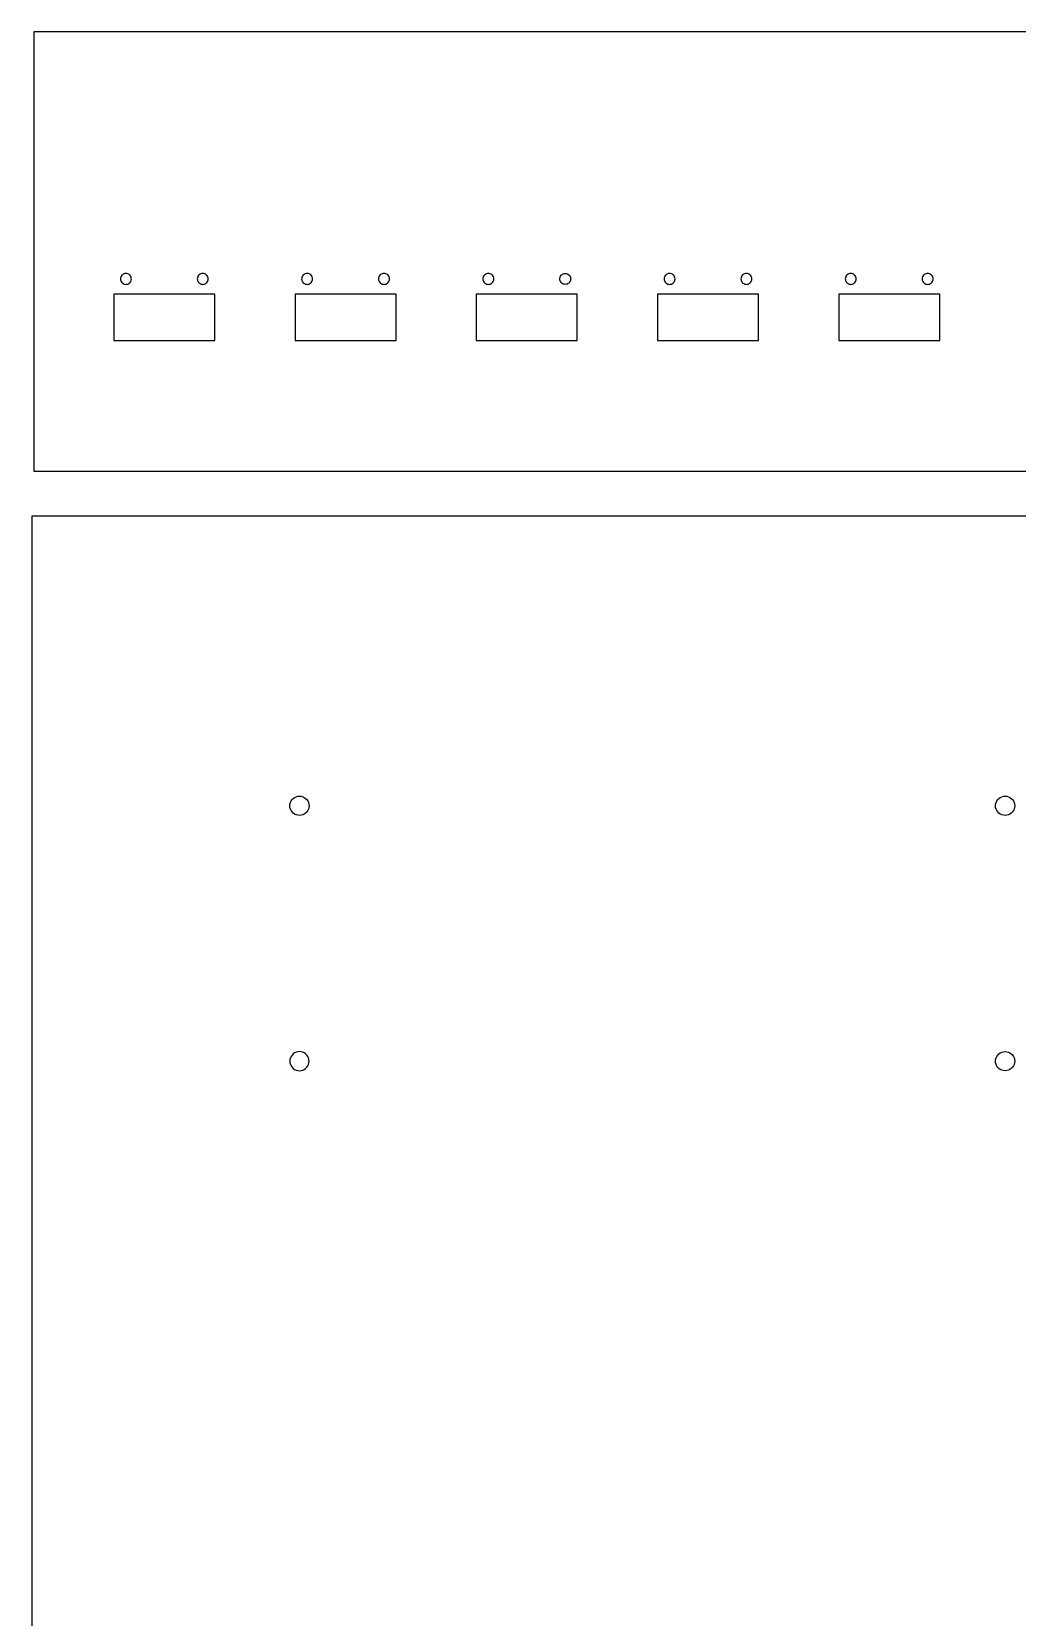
# Model space of a CAD drawing. Extents: x -706 to 40, y -76 to 424.
# Drawn here: x -323.6 to -144.1, y 135 to 423.7 of the extents above; entities that cross this region are included whole.
import ezdxf

# ---------------------------------------------------------------- set-up
doc = ezdxf.new("R2010")
doc.units = 0
doc.header["$MEASUREMENT"] = 0
doc.layers.add('Sketch4', color=7, linetype='Continuous')

msp = doc.modelspace()

# ---------------------------------------------------------------- linework, layer by layer
at = {"layer": 'Sketch4'}
for p, q in [((-45.57, 423.67, 2.99), (-323.24, 423.67, 2.99)), ((-323.24, 423.67, 2.99), (-323.24, 423.41, 2.99)), ((-323.24, 423.41, 2.99), (-323.24, 343.67, 2.99)), ((-307.43, 378.85, 2.99), (-307.44, 378.67, 2.99)), ((-307.44, 378.67, 2.99), (-307.43, 378.5, 2.99)), ((-307.38, 379.01, 2.99), (-307.43, 378.85, 2.99)), ((-307.43, 378.5, 2.99), (-307.38, 378.33, 2.99)), ((-307.31, 379.17, 2.99), (-307.38, 379.01, 2.99)), ((-307.38, 378.33, 2.99), (-307.31, 378.17, 2.99)), ((-307.21, 379.32, 2.99), (-307.31, 379.17, 2.99)), ((-307.31, 378.17, 2.99), (-307.21, 378.03, 2.99)), ((-307.09, 379.44, 2.99), (-307.21, 379.32, 2.99)), ((-306.94, 379.54, 2.99), (-307.09, 379.44, 2.99)), ((-306.79, 379.61, 2.99), (-306.94, 379.54, 2.99)), ((-306.62, 379.66, 2.99), (-306.79, 379.61, 2.99)), ((-306.44, 379.67, 2.99), (-306.62, 379.66, 2.99)), ((-306.27, 379.66, 2.99), (-306.44, 379.67, 2.99)), ((-306.1, 379.61, 2.99), (-306.27, 379.66, 2.99)), ((-305.94, 379.54, 2.99), (-306.1, 379.61, 2.99)), ((-305.8, 379.44, 2.99), (-305.94, 379.54, 2.99)), ((-305.68, 379.32, 2.99), (-305.8, 379.44, 2.99)), ((-305.58, 379.17, 2.99), (-305.68, 379.32, 2.99)), ((-305.68, 378.03, 2.99), (-305.58, 378.17, 2.99)), ((-305.5, 379.01, 2.99), (-305.58, 379.17, 2.99)), ((-305.58, 378.17, 2.99), (-305.5, 378.33, 2.99)), ((-305.46, 378.85, 2.99), (-305.5, 379.01, 2.99)), ((-305.5, 378.33, 2.99), (-305.46, 378.5, 2.99)), ((-305.44, 378.67, 2.99), (-305.46, 378.85, 2.99)), ((-305.46, 378.5, 2.99), (-305.44, 378.67, 2.99)), ((-293.43, 378.85, 2.99), (-293.44, 378.67, 2.99)), ((-293.44, 378.67, 2.99), (-293.43, 378.5, 2.99)), ((-293.38, 379.01, 2.99), (-293.43, 378.85, 2.99)), ((-293.43, 378.5, 2.99), (-293.38, 378.33, 2.99)), ((-293.31, 379.17, 2.99), (-293.38, 379.01, 2.99)), ((-293.38, 378.33, 2.99), (-293.31, 378.17, 2.99)), ((-293.21, 379.32, 2.99), (-293.31, 379.17, 2.99)), ((-293.31, 378.17, 2.99), (-293.21, 378.03, 2.99)), ((-293.09, 379.44, 2.99), (-293.21, 379.32, 2.99)), ((-292.94, 379.54, 2.99), (-293.09, 379.44, 2.99)), ((-292.79, 379.61, 2.99), (-292.94, 379.54, 2.99)), ((-292.62, 379.66, 2.99), (-292.79, 379.61, 2.99)), ((-292.44, 379.67, 2.99), (-292.62, 379.66, 2.99)), ((-292.27, 379.66, 2.99), (-292.44, 379.67, 2.99)), ((-292.1, 379.61, 2.99), (-292.27, 379.66, 2.99)), ((-291.94, 379.54, 2.99), (-292.1, 379.61, 2.99)), ((-291.8, 379.44, 2.99), (-291.94, 379.54, 2.99)), ((-291.68, 379.32, 2.99), (-291.8, 379.44, 2.99)), ((-291.58, 379.17, 2.99), (-291.68, 379.32, 2.99)), ((-291.68, 378.03, 2.99), (-291.58, 378.17, 2.99)), ((-291.5, 379.01, 2.99), (-291.58, 379.17, 2.99)), ((-291.58, 378.17, 2.99), (-291.5, 378.33, 2.99)), ((-291.46, 378.85, 2.99), (-291.5, 379.01, 2.99)), ((-291.5, 378.33, 2.99), (-291.46, 378.5, 2.99)), ((-291.44, 378.67, 2.99), (-291.46, 378.85, 2.99)), ((-291.46, 378.5, 2.99), (-291.44, 378.67, 2.99)), ((-274.43, 378.85, 2.99), (-274.44, 378.67, 2.99)), ((-274.44, 378.67, 2.99), (-274.43, 378.5, 2.99)), ((-274.38, 379.01, 2.99), (-274.43, 378.85, 2.99)), ((-274.43, 378.5, 2.99), (-274.38, 378.33, 2.99)), ((-274.31, 379.17, 2.99), (-274.38, 379.01, 2.99)), ((-274.38, 378.33, 2.99), (-274.31, 378.17, 2.99)), ((-274.21, 379.32, 2.99), (-274.31, 379.17, 2.99)), ((-274.31, 378.17, 2.99), (-274.21, 378.03, 2.99)), ((-274.09, 379.44, 2.99), (-274.21, 379.32, 2.99)), ((-273.94, 379.54, 2.99), (-274.09, 379.44, 2.99)), ((-273.79, 379.61, 2.99), (-273.94, 379.54, 2.99)), ((-273.62, 379.66, 2.99), (-273.79, 379.61, 2.99)), ((-273.44, 379.67, 2.99), (-273.62, 379.66, 2.99)), ((-273.27, 379.66, 2.99), (-273.44, 379.67, 2.99)), ((-273.1, 379.61, 2.99), (-273.27, 379.66, 2.99)), ((-272.94, 379.54, 2.99), (-273.1, 379.61, 2.99)), ((-272.8, 379.44, 2.99), (-272.94, 379.54, 2.99)), ((-272.68, 379.32, 2.99), (-272.8, 379.44, 2.99)), ((-272.58, 379.17, 2.99), (-272.68, 379.32, 2.99)), ((-272.68, 378.03, 2.99), (-272.58, 378.17, 2.99)), ((-272.5, 379.01, 2.99), (-272.58, 379.17, 2.99)), ((-272.58, 378.17, 2.99), (-272.5, 378.33, 2.99)), ((-272.46, 378.85, 2.99), (-272.5, 379.01, 2.99)), ((-272.5, 378.33, 2.99), (-272.46, 378.5, 2.99)), ((-272.44, 378.67, 2.99), (-272.46, 378.85, 2.99)), ((-272.46, 378.5, 2.99), (-272.44, 378.67, 2.99)), ((-260.43, 378.85, 2.99), (-260.44, 378.67, 2.99)), ((-260.44, 378.67, 2.99), (-260.43, 378.5, 2.99)), ((-260.38, 379.01, 2.99), (-260.43, 378.85, 2.99)), ((-260.43, 378.5, 2.99), (-260.38, 378.33, 2.99)), ((-260.31, 379.17, 2.99), (-260.38, 379.01, 2.99)), ((-260.38, 378.33, 2.99), (-260.31, 378.17, 2.99)), ((-260.21, 379.32, 2.99), (-260.31, 379.17, 2.99)), ((-260.31, 378.17, 2.99), (-260.21, 378.03, 2.99)), ((-260.09, 379.44, 2.99), (-260.21, 379.32, 2.99)), ((-259.94, 379.54, 2.99), (-260.09, 379.44, 2.99)), ((-259.79, 379.61, 2.99), (-259.94, 379.54, 2.99)), ((-259.62, 379.66, 2.99), (-259.79, 379.61, 2.99)), ((-259.44, 379.67, 2.99), (-259.62, 379.66, 2.99)), ((-259.27, 379.66, 2.99), (-259.44, 379.67, 2.99)), ((-259.1, 379.61, 2.99), (-259.27, 379.66, 2.99)), ((-258.94, 379.54, 2.99), (-259.1, 379.61, 2.99)), ((-258.8, 379.44, 2.99), (-258.94, 379.54, 2.99)), ((-258.68, 379.32, 2.99), (-258.8, 379.44, 2.99)), ((-258.58, 379.17, 2.99), (-258.68, 379.32, 2.99)), ((-258.68, 378.03, 2.99), (-258.58, 378.17, 2.99)), ((-258.5, 379.01, 2.99), (-258.58, 379.17, 2.99)), ((-258.58, 378.17, 2.99), (-258.5, 378.33, 2.99)), ((-258.46, 378.85, 2.99), (-258.5, 379.01, 2.99)), ((-258.5, 378.33, 2.99), (-258.46, 378.5, 2.99)), ((-258.44, 378.67, 2.99), (-258.46, 378.85, 2.99)), ((-258.46, 378.5, 2.99), (-258.44, 378.67, 2.99)), ((-241.43, 378.85, 2.99), (-241.44, 378.67, 2.99)), ((-241.44, 378.67, 2.99), (-241.43, 378.5, 2.99)), ((-241.38, 379.01, 2.99), (-241.43, 378.85, 2.99)), ((-241.43, 378.5, 2.99), (-241.38, 378.33, 2.99)), ((-241.31, 379.17, 2.99), (-241.38, 379.01, 2.99)), ((-241.38, 378.33, 2.99), (-241.31, 378.17, 2.99)), ((-241.21, 379.32, 2.99), (-241.31, 379.17, 2.99)), ((-241.31, 378.17, 2.99), (-241.21, 378.03, 2.99)), ((-241.09, 379.44, 2.99), (-241.21, 379.32, 2.99)), ((-240.94, 379.54, 2.99), (-241.09, 379.44, 2.99)), ((-240.79, 379.61, 2.99), (-240.94, 379.54, 2.99)), ((-240.62, 379.66, 2.99), (-240.79, 379.61, 2.99)), ((-240.44, 379.67, 2.99), (-240.62, 379.66, 2.99)), ((-240.27, 379.66, 2.99), (-240.44, 379.67, 2.99)), ((-240.1, 379.61, 2.99), (-240.27, 379.66, 2.99)), ((-239.94, 379.54, 2.99), (-240.1, 379.61, 2.99)), ((-239.8, 379.44, 2.99), (-239.94, 379.54, 2.99)), ((-239.68, 379.32, 2.99), (-239.8, 379.44, 2.99)), ((-239.58, 379.17, 2.99), (-239.68, 379.32, 2.99)), ((-239.68, 378.03, 2.99), (-239.58, 378.17, 2.99)), ((-239.5, 379.01, 2.99), (-239.58, 379.17, 2.99)), ((-239.58, 378.17, 2.99), (-239.5, 378.33, 2.99)), ((-239.46, 378.85, 2.99), (-239.5, 379.01, 2.99)), ((-239.5, 378.33, 2.99), (-239.46, 378.5, 2.99)), ((-239.44, 378.67, 2.99), (-239.46, 378.85, 2.99)), ((-239.46, 378.5, 2.99), (-239.44, 378.67, 2.99)), ((-227.44, 378.67, 2.99), (-227.43, 378.85, 2.99)), ((-227.43, 378.5, 2.99), (-227.44, 378.67, 2.99)), ((-227.43, 378.85, 2.99), (-227.38, 379.01, 2.99)), ((-227.38, 378.33, 2.99), (-227.43, 378.5, 2.99)), ((-227.38, 379.01, 2.99), (-227.31, 379.17, 2.99)), ((-227.31, 378.17, 2.99), (-227.38, 378.33, 2.99)), ((-227.31, 379.17, 2.99), (-227.21, 379.32, 2.99)), ((-227.21, 378.03, 2.99), (-227.31, 378.17, 2.99)), ((-227.21, 379.32, 2.99), (-227.09, 379.44, 2.99)), ((-227.09, 379.44, 2.99), (-226.94, 379.54, 2.99)), ((-226.94, 379.54, 2.99), (-226.79, 379.61, 2.99)), ((-226.79, 379.61, 2.99), (-226.62, 379.66, 2.99)), ((-226.62, 379.66, 2.99), (-226.44, 379.67, 2.99)), ((-226.44, 379.67, 2.99), (-226.27, 379.66, 2.99)), ((-226.27, 379.66, 2.99), (-226.1, 379.61, 2.99)), ((-226.1, 379.61, 2.99), (-225.94, 379.54, 2.99)), ((-225.94, 379.54, 2.99), (-225.8, 379.44, 2.99)), ((-225.8, 379.44, 2.99), (-225.68, 379.32, 2.99)), ((-225.68, 379.32, 2.99), (-225.58, 379.17, 2.99)), ((-225.58, 378.17, 2.99), (-225.68, 378.03, 2.99)), ((-225.58, 379.17, 2.99), (-225.5, 379.02, 2.99)), ((-225.5, 378.33, 2.99), (-225.58, 378.17, 2.99)), ((-225.5, 379.02, 2.99), (-225.46, 378.85, 2.99)), ((-225.46, 378.5, 2.99), (-225.5, 378.33, 2.99)), ((-225.46, 378.85, 2.99), (-225.44, 378.67, 2.99)), ((-225.44, 378.67, 2.99), (-225.46, 378.5, 2.99)), ((-208.43, 378.85, 2.99), (-208.44, 378.67, 2.99)), ((-208.44, 378.67, 2.99), (-208.43, 378.5, 2.99)), ((-208.38, 379.01, 2.99), (-208.43, 378.85, 2.99)), ((-208.43, 378.5, 2.99), (-208.38, 378.33, 2.99)), ((-208.31, 379.17, 2.99), (-208.38, 379.01, 2.99)), ((-208.38, 378.33, 2.99), (-208.31, 378.17, 2.99)), ((-208.21, 379.32, 2.99), (-208.31, 379.17, 2.99)), ((-208.31, 378.17, 2.99), (-208.21, 378.03, 2.99)), ((-208.09, 379.44, 2.99), (-208.21, 379.32, 2.99)), ((-207.94, 379.54, 2.99), (-208.09, 379.44, 2.99)), ((-207.79, 379.61, 2.99), (-207.94, 379.54, 2.99)), ((-207.62, 379.66, 2.99), (-207.79, 379.61, 2.99)), ((-207.44, 379.67, 2.99), (-207.62, 379.66, 2.99)), ((-207.27, 379.66, 2.99), (-207.44, 379.67, 2.99)), ((-207.1, 379.61, 2.99), (-207.27, 379.66, 2.99)), ((-206.94, 379.54, 2.99), (-207.1, 379.61, 2.99)), ((-206.8, 379.44, 2.99), (-206.94, 379.54, 2.99)), ((-206.68, 379.32, 2.99), (-206.8, 379.44, 2.99)), ((-206.58, 379.17, 2.99), (-206.68, 379.32, 2.99)), ((-206.68, 378.03, 2.99), (-206.58, 378.17, 2.99)), ((-206.5, 379.01, 2.99), (-206.58, 379.17, 2.99)), ((-206.58, 378.17, 2.99), (-206.5, 378.33, 2.99)), ((-206.46, 378.85, 2.99), (-206.5, 379.01, 2.99)), ((-206.5, 378.33, 2.99), (-206.46, 378.5, 2.99)), ((-206.44, 378.67, 2.99), (-206.46, 378.85, 2.99)), ((-206.46, 378.5, 2.99), (-206.44, 378.67, 2.99)), ((-194.43, 378.85, 2.99), (-194.44, 378.67, 2.99)), ((-194.44, 378.67, 2.99), (-194.43, 378.5, 2.99)), ((-194.38, 379.01, 2.99), (-194.43, 378.85, 2.99)), ((-194.43, 378.5, 2.99), (-194.38, 378.33, 2.99)), ((-194.31, 379.17, 2.99), (-194.38, 379.01, 2.99)), ((-194.38, 378.33, 2.99), (-194.31, 378.17, 2.99)), ((-194.21, 379.32, 2.99), (-194.31, 379.17, 2.99)), ((-194.31, 378.17, 2.99), (-194.21, 378.03, 2.99)), ((-194.09, 379.44, 2.99), (-194.21, 379.32, 2.99)), ((-193.94, 379.54, 2.99), (-194.09, 379.44, 2.99)), ((-193.79, 379.61, 2.99), (-193.94, 379.54, 2.99)), ((-193.62, 379.66, 2.99), (-193.79, 379.61, 2.99)), ((-193.44, 379.67, 2.99), (-193.62, 379.66, 2.99)), ((-193.27, 379.66, 2.99), (-193.44, 379.67, 2.99)), ((-193.1, 379.61, 2.99), (-193.27, 379.66, 2.99)), ((-192.94, 379.54, 2.99), (-193.1, 379.61, 2.99)), ((-192.8, 379.44, 2.99), (-192.94, 379.54, 2.99)), ((-192.68, 379.32, 2.99), (-192.8, 379.44, 2.99)), ((-192.58, 379.17, 2.99), (-192.68, 379.32, 2.99)), ((-192.68, 378.03, 2.99), (-192.58, 378.17, 2.99)), ((-192.5, 379.01, 2.99), (-192.58, 379.17, 2.99)), ((-192.58, 378.17, 2.99), (-192.5, 378.33, 2.99)), ((-192.46, 378.85, 2.99), (-192.5, 379.01, 2.99)), ((-192.5, 378.33, 2.99), (-192.46, 378.5, 2.99)), ((-192.44, 378.67, 2.99), (-192.46, 378.85, 2.99)), ((-192.46, 378.5, 2.99), (-192.44, 378.67, 2.99)), ((-175.43, 378.85, 2.99), (-175.44, 378.67, 2.99)), ((-175.44, 378.67, 2.99), (-175.43, 378.5, 2.99)), ((-175.38, 379.01, 2.99), (-175.43, 378.85, 2.99)), ((-175.43, 378.5, 2.99), (-175.38, 378.33, 2.99)), ((-175.31, 379.17, 2.99), (-175.38, 379.01, 2.99)), ((-175.38, 378.33, 2.99), (-175.31, 378.17, 2.99)), ((-175.21, 379.32, 2.99), (-175.31, 379.17, 2.99)), ((-175.31, 378.17, 2.99), (-175.21, 378.03, 2.99)), ((-175.09, 379.44, 2.99), (-175.21, 379.32, 2.99)), ((-174.94, 379.54, 2.99), (-175.09, 379.44, 2.99)), ((-174.79, 379.61, 2.99), (-174.94, 379.54, 2.99)), ((-174.62, 379.66, 2.99), (-174.79, 379.61, 2.99)), ((-174.44, 379.67, 2.99), (-174.62, 379.66, 2.99)), ((-174.27, 379.66, 2.99), (-174.44, 379.67, 2.99)), ((-174.1, 379.61, 2.99), (-174.27, 379.66, 2.99)), ((-173.94, 379.54, 2.99), (-174.1, 379.61, 2.99)), ((-173.8, 379.44, 2.99), (-173.94, 379.54, 2.99)), ((-173.68, 379.32, 2.99), (-173.8, 379.44, 2.99)), ((-173.58, 379.17, 2.99), (-173.68, 379.32, 2.99)), ((-173.68, 378.03, 2.99), (-173.58, 378.17, 2.99)), ((-173.5, 379.01, 2.99), (-173.58, 379.17, 2.99)), ((-173.58, 378.17, 2.99), (-173.5, 378.33, 2.99)), ((-173.46, 378.85, 2.99), (-173.5, 379.01, 2.99)), ((-173.5, 378.33, 2.99), (-173.46, 378.5, 2.99)), ((-173.44, 378.67, 2.99), (-173.46, 378.85, 2.99)), ((-173.46, 378.5, 2.99), (-173.44, 378.67, 2.99)), ((-161.43, 378.85, 2.99), (-161.44, 378.67, 2.99)), ((-161.44, 378.67, 2.99), (-161.43, 378.5, 2.99)), ((-161.38, 379.01, 2.99), (-161.43, 378.85, 2.99)), ((-161.43, 378.5, 2.99), (-161.38, 378.33, 2.99)), ((-161.31, 379.17, 2.99), (-161.38, 379.01, 2.99)), ((-161.38, 378.33, 2.99), (-161.31, 378.17, 2.99)), ((-161.21, 379.32, 2.99), (-161.31, 379.17, 2.99)), ((-161.31, 378.17, 2.99), (-161.21, 378.03, 2.99)), ((-161.09, 379.44, 2.99), (-161.21, 379.32, 2.99)), ((-160.94, 379.54, 2.99), (-161.09, 379.44, 2.99)), ((-160.79, 379.61, 2.99), (-160.94, 379.54, 2.99)), ((-160.62, 379.66, 2.99), (-160.79, 379.61, 2.99)), ((-160.44, 379.67, 2.99), (-160.62, 379.66, 2.99)), ((-160.27, 379.66, 2.99), (-160.44, 379.67, 2.99)), ((-160.1, 379.61, 2.99), (-160.27, 379.66, 2.99)), ((-159.94, 379.54, 2.99), (-160.1, 379.61, 2.99)), ((-159.8, 379.44, 2.99), (-159.94, 379.54, 2.99)), ((-159.68, 379.32, 2.99), (-159.8, 379.44, 2.99)), ((-159.58, 379.17, 2.99), (-159.68, 379.32, 2.99)), ((-159.68, 378.03, 2.99), (-159.58, 378.17, 2.99)), ((-159.5, 379.01, 2.99), (-159.58, 379.17, 2.99)), ((-159.58, 378.17, 2.99), (-159.5, 378.33, 2.99)), ((-159.46, 378.85, 2.99), (-159.5, 379.01, 2.99)), ((-159.5, 378.33, 2.99), (-159.46, 378.5, 2.99)), ((-159.44, 378.67, 2.99), (-159.46, 378.85, 2.99)), ((-159.46, 378.5, 2.99), (-159.44, 378.67, 2.99)), ((-308.58, 375.87, 2.99), (-308.64, 375.87, 2.99)), ((-308.64, 375.87, 2.99), (-308.64, 367.5, 2.99)), ((-290.24, 375.87, 2.99), (-308.58, 375.87, 2.99)), ((-307.21, 378.03, 2.99), (-307.09, 377.91, 2.99)), ((-307.09, 377.91, 2.99), (-306.94, 377.81, 2.99)), ((-306.94, 377.81, 2.99), (-306.79, 377.73, 2.99)), ((-306.79, 377.73, 2.99), (-306.62, 377.69, 2.99)), ((-306.62, 377.69, 2.99), (-306.44, 377.67, 2.99)), ((-306.44, 377.67, 2.99), (-306.27, 377.69, 2.99)), ((-306.27, 377.69, 2.99), (-306.1, 377.73, 2.99)), ((-306.1, 377.73, 2.99), (-305.94, 377.81, 2.99)), ((-305.94, 377.81, 2.99), (-305.8, 377.91, 2.99)), ((-305.8, 377.91, 2.99), (-305.68, 378.03, 2.99)), ((-293.21, 378.03, 2.99), (-293.09, 377.91, 2.99)), ((-293.09, 377.91, 2.99), (-292.94, 377.81, 2.99)), ((-292.94, 377.81, 2.99), (-292.79, 377.73, 2.99)), ((-292.79, 377.73, 2.99), (-292.62, 377.69, 2.99)), ((-292.62, 377.69, 2.99), (-292.44, 377.67, 2.99)), ((-292.44, 377.67, 2.99), (-292.27, 377.69, 2.99)), ((-292.27, 377.69, 2.99), (-292.1, 377.73, 2.99)), ((-292.1, 377.73, 2.99), (-291.94, 377.81, 2.99)), ((-291.94, 377.81, 2.99), (-291.8, 377.91, 2.99)), ((-291.8, 377.91, 2.99), (-291.68, 378.03, 2.99)), ((-290.24, 375.84, 2.99), (-290.24, 375.87, 2.99)), ((-290.24, 367.47, 2.99), (-290.24, 375.84, 2.99)), ((-275.58, 375.87, 2.99), (-275.64, 375.87, 2.99)), ((-275.64, 375.87, 2.99), (-275.64, 367.5, 2.99)), ((-257.24, 375.87, 2.99), (-275.58, 375.87, 2.99)), ((-274.21, 378.03, 2.99), (-274.09, 377.91, 2.99)), ((-274.09, 377.91, 2.99), (-273.94, 377.81, 2.99)), ((-273.94, 377.81, 2.99), (-273.79, 377.73, 2.99)), ((-273.79, 377.73, 2.99), (-273.62, 377.69, 2.99)), ((-273.62, 377.69, 2.99), (-273.44, 377.67, 2.99)), ((-273.44, 377.67, 2.99), (-273.27, 377.69, 2.99)), ((-273.27, 377.69, 2.99), (-273.1, 377.73, 2.99)), ((-273.1, 377.73, 2.99), (-272.94, 377.81, 2.99)), ((-272.94, 377.81, 2.99), (-272.8, 377.91, 2.99)), ((-272.8, 377.91, 2.99), (-272.68, 378.03, 2.99)), ((-260.21, 378.03, 2.99), (-260.09, 377.91, 2.99)), ((-260.09, 377.91, 2.99), (-259.94, 377.81, 2.99)), ((-259.94, 377.81, 2.99), (-259.79, 377.73, 2.99)), ((-259.79, 377.73, 2.99), (-259.62, 377.69, 2.99)), ((-259.62, 377.69, 2.99), (-259.44, 377.67, 2.99)), ((-259.44, 377.67, 2.99), (-259.27, 377.69, 2.99)), ((-259.27, 377.69, 2.99), (-259.1, 377.73, 2.99)), ((-259.1, 377.73, 2.99), (-258.94, 377.81, 2.99)), ((-258.94, 377.81, 2.99), (-258.8, 377.91, 2.99)), ((-258.8, 377.91, 2.99), (-258.68, 378.03, 2.99)), ((-257.24, 375.84, 2.99), (-257.24, 375.87, 2.99)), ((-257.24, 367.47, 2.99), (-257.24, 375.84, 2.99)), ((-242.58, 375.87, 2.99), (-242.64, 375.87, 2.99)), ((-242.64, 375.87, 2.99), (-242.64, 367.5, 2.99)), ((-224.24, 375.87, 2.99), (-242.58, 375.87, 2.99)), ((-241.21, 378.03, 2.99), (-241.09, 377.91, 2.99)), ((-241.09, 377.91, 2.99), (-240.94, 377.81, 2.99)), ((-240.94, 377.81, 2.99), (-240.79, 377.73, 2.99)), ((-240.79, 377.73, 2.99), (-240.62, 377.69, 2.99)), ((-240.62, 377.69, 2.99), (-240.44, 377.67, 2.99)), ((-240.44, 377.67, 2.99), (-240.27, 377.69, 2.99)), ((-240.27, 377.69, 2.99), (-240.1, 377.73, 2.99)), ((-240.1, 377.73, 2.99), (-239.94, 377.81, 2.99)), ((-239.94, 377.81, 2.99), (-239.8, 377.91, 2.99)), ((-239.8, 377.91, 2.99), (-239.68, 378.03, 2.99)), ((-227.09, 377.91, 2.99), (-227.21, 378.03, 2.99)), ((-226.94, 377.81, 2.99), (-227.09, 377.91, 2.99)), ((-226.79, 377.73, 2.99), (-226.94, 377.81, 2.99)), ((-226.62, 377.69, 2.99), (-226.79, 377.73, 2.99)), ((-226.44, 377.67, 2.99), (-226.62, 377.69, 2.99)), ((-226.27, 377.69, 2.99), (-226.44, 377.67, 2.99)), ((-226.1, 377.73, 2.99), (-226.27, 377.69, 2.99)), ((-225.94, 377.81, 2.99), (-226.1, 377.73, 2.99)), ((-225.8, 377.91, 2.99), (-225.94, 377.81, 2.99)), ((-225.68, 378.03, 2.99), (-225.8, 377.91, 2.99)), ((-224.24, 375.84, 2.99), (-224.24, 375.87, 2.99)), ((-224.24, 367.47, 2.99), (-224.24, 375.84, 2.99)), ((-209.58, 375.87, 2.99), (-209.64, 375.87, 2.99)), ((-209.64, 375.87, 2.99), (-209.64, 367.5, 2.99)), ((-191.24, 375.87, 2.99), (-209.58, 375.87, 2.99)), ((-208.21, 378.03, 2.99), (-208.09, 377.91, 2.99)), ((-208.09, 377.91, 2.99), (-207.94, 377.81, 2.99)), ((-207.94, 377.81, 2.99), (-207.79, 377.73, 2.99)), ((-207.79, 377.73, 2.99), (-207.62, 377.69, 2.99)), ((-207.62, 377.69, 2.99), (-207.44, 377.67, 2.99)), ((-207.44, 377.67, 2.99), (-207.27, 377.69, 2.99)), ((-207.27, 377.69, 2.99), (-207.1, 377.73, 2.99)), ((-207.1, 377.73, 2.99), (-206.94, 377.81, 2.99)), ((-206.94, 377.81, 2.99), (-206.8, 377.91, 2.99)), ((-206.8, 377.91, 2.99), (-206.68, 378.03, 2.99)), ((-194.21, 378.03, 2.99), (-194.09, 377.91, 2.99)), ((-194.09, 377.91, 2.99), (-193.94, 377.81, 2.99)), ((-193.94, 377.81, 2.99), (-193.79, 377.73, 2.99)), ((-193.79, 377.73, 2.99), (-193.62, 377.69, 2.99)), ((-193.62, 377.69, 2.99), (-193.44, 377.67, 2.99)), ((-193.44, 377.67, 2.99), (-193.27, 377.69, 2.99)), ((-193.27, 377.69, 2.99), (-193.1, 377.73, 2.99)), ((-193.1, 377.73, 2.99), (-192.94, 377.81, 2.99)), ((-192.94, 377.81, 2.99), (-192.8, 377.91, 2.99)), ((-192.8, 377.91, 2.99), (-192.68, 378.03, 2.99)), ((-191.24, 375.84, 2.99), (-191.24, 375.87, 2.99)), ((-191.24, 367.47, 2.99), (-191.24, 375.84, 2.99)), ((-176.58, 375.87, 2.99), (-176.64, 375.87, 2.99)), ((-176.64, 375.87, 2.99), (-176.64, 367.5, 2.99)), ((-158.24, 375.87, 2.99), (-176.58, 375.87, 2.99)), ((-175.21, 378.03, 2.99), (-175.09, 377.91, 2.99)), ((-175.09, 377.91, 2.99), (-174.94, 377.81, 2.99)), ((-174.94, 377.81, 2.99), (-174.79, 377.73, 2.99)), ((-174.79, 377.73, 2.99), (-174.62, 377.69, 2.99)), ((-174.62, 377.69, 2.99), (-174.44, 377.67, 2.99)), ((-174.44, 377.67, 2.99), (-174.27, 377.69, 2.99)), ((-174.27, 377.69, 2.99), (-174.1, 377.73, 2.99)), ((-174.1, 377.73, 2.99), (-173.94, 377.81, 2.99)), ((-173.94, 377.81, 2.99), (-173.8, 377.91, 2.99)), ((-173.8, 377.91, 2.99), (-173.68, 378.03, 2.99)), ((-161.21, 378.03, 2.99), (-161.09, 377.91, 2.99)), ((-161.09, 377.91, 2.99), (-160.94, 377.81, 2.99)), ((-160.94, 377.81, 2.99), (-160.79, 377.73, 2.99)), ((-160.79, 377.73, 2.99), (-160.62, 377.69, 2.99)), ((-160.62, 377.69, 2.99), (-160.44, 377.67, 2.99)), ((-160.44, 377.67, 2.99), (-160.27, 377.69, 2.99)), ((-160.27, 377.69, 2.99), (-160.1, 377.73, 2.99)), ((-160.1, 377.73, 2.99), (-159.94, 377.81, 2.99)), ((-159.94, 377.81, 2.99), (-159.8, 377.91, 2.99)), ((-159.8, 377.91, 2.99), (-159.68, 378.03, 2.99)), ((-158.24, 375.84, 2.99), (-158.24, 375.87, 2.99)), ((-158.24, 367.47, 2.99), (-158.24, 375.84, 2.99)), ((-308.64, 367.5, 2.99), (-308.64, 367.47, 2.99)), ((-308.64, 367.47, 2.99), (-290.3, 367.47, 2.99)), ((-290.3, 367.47, 2.99), (-290.24, 367.47, 2.99)), ((-275.64, 367.5, 2.99), (-275.64, 367.47, 2.99)), ((-275.64, 367.47, 2.99), (-257.3, 367.47, 2.99)), ((-257.3, 367.47, 2.99), (-257.24, 367.47, 2.99)), ((-242.64, 367.5, 2.99), (-242.64, 367.47, 2.99)), ((-242.64, 367.47, 2.99), (-224.3, 367.47, 2.99)), ((-224.3, 367.47, 2.99), (-224.24, 367.47, 2.99)), ((-209.64, 367.5, 2.99), (-209.64, 367.47, 2.99)), ((-209.64, 367.47, 2.99), (-191.3, 367.47, 2.99)), ((-191.3, 367.47, 2.99), (-191.24, 367.47, 2.99)), ((-176.64, 367.5, 2.99), (-176.64, 367.47, 2.99)), ((-176.64, 367.47, 2.99), (-158.3, 367.47, 2.99)), ((-158.3, 367.47, 2.99), (-158.24, 367.47, 2.99)), ((-323.24, 343.67, 2.99), (-322.31, 343.67, 2.99)), ((-322.31, 343.67, 2.99), (-44.64, 343.67, 2.99)), ((-45.93, 335.5, 2.99), (-323.6, 335.5, 2.99)), ((-323.6, 335.5, 2.99), (-323.6, 334.43, 2.99)), ((-323.6, 334.43, 2.99), (-323.6, 14.5, 2.99)), ((-276.6, 282.75, 2.99), (-276.57, 283.05, 2.99)), ((-276.57, 283.05, 2.99), (-276.49, 283.35, 2.99)), ((-276.49, 283.35, 2.99), (-276.37, 283.62, 2.99)), ((-276.37, 283.62, 2.99), (-276.19, 283.87, 2.99)), ((-276.19, 283.87, 2.99), (-275.98, 284.09, 2.99)), ((-275.98, 284.09, 2.99), (-275.73, 284.26, 2.99)), ((-275.73, 284.26, 2.99), (-275.45, 284.39, 2.99)), ((-275.45, 284.39, 2.99), (-275.15, 284.47, 2.99)), ((-275.15, 284.47, 2.99), (-274.85, 284.5, 2.99)), ((-274.85, 284.5, 2.99), (-274.55, 284.47, 2.99)), ((-274.55, 284.47, 2.99), (-274.25, 284.39, 2.99)), ((-274.25, 284.39, 2.99), (-273.98, 284.27, 2.99)), ((-273.98, 284.27, 2.99), (-273.73, 284.09, 2.99)), ((-273.73, 284.09, 2.99), (-273.51, 283.88, 2.99)), ((-273.51, 283.88, 2.99), (-273.34, 283.63, 2.99)), ((-273.34, 283.63, 2.99), (-273.21, 283.35, 2.99)), ((-273.21, 283.35, 2.99), (-273.13, 283.05, 2.99)), ((-273.13, 283.05, 2.99), (-273.1, 282.75, 2.99)), ((-148.1, 282.75, 2.99), (-148.07, 283.05, 2.99)), ((-148.07, 283.05, 2.99), (-147.99, 283.35, 2.99)), ((-147.99, 283.35, 2.99), (-147.87, 283.62, 2.99)), ((-147.87, 283.62, 2.99), (-147.69, 283.87, 2.99)), ((-147.69, 283.87, 2.99), (-147.48, 284.09, 2.99)), ((-147.48, 284.09, 2.99), (-147.23, 284.26, 2.99)), ((-147.23, 284.26, 2.99), (-146.95, 284.39, 2.99)), ((-146.95, 284.39, 2.99), (-146.65, 284.47, 2.99)), ((-146.65, 284.47, 2.99), (-146.35, 284.5, 2.99)), ((-146.35, 284.5, 2.99), (-146.05, 284.47, 2.99)), ((-146.05, 284.47, 2.99), (-145.75, 284.39, 2.99)), ((-145.75, 284.39, 2.99), (-145.48, 284.27, 2.99)), ((-145.48, 284.27, 2.99), (-145.23, 284.09, 2.99)), ((-145.23, 284.09, 2.99), (-145.01, 283.88, 2.99)), ((-145.01, 283.88, 2.99), (-144.84, 283.63, 2.99)), ((-144.84, 283.63, 2.99), (-144.71, 283.35, 2.99)), ((-144.71, 283.35, 2.99), (-144.63, 283.05, 2.99)), ((-144.63, 283.05, 2.99), (-144.6, 282.75, 2.99)), ((-276.57, 282.45, 2.99), (-276.6, 282.75, 2.99)), ((-276.49, 282.15, 2.99), (-276.57, 282.45, 2.99)), ((-276.36, 281.87, 2.99), (-276.49, 282.15, 2.99)), ((-276.19, 281.62, 2.99), (-276.36, 281.87, 2.99)), ((-275.97, 281.41, 2.99), (-276.19, 281.62, 2.99)), ((-275.72, 281.23, 2.99), (-275.97, 281.41, 2.99)), ((-275.45, 281.11, 2.99), (-275.72, 281.23, 2.99)), ((-275.15, 281.03, 2.99), (-275.45, 281.11, 2.99)), ((-274.85, 281, 2.99), (-275.15, 281.03, 2.99)), ((-274.55, 281.03, 2.99), (-274.85, 281, 2.99)), ((-274.25, 281.11, 2.99), (-274.55, 281.03, 2.99)), ((-273.97, 281.24, 2.99), (-274.25, 281.11, 2.99)), ((-273.72, 281.41, 2.99), (-273.97, 281.24, 2.99)), ((-273.51, 281.63, 2.99), (-273.72, 281.41, 2.99)), ((-273.33, 281.88, 2.99), (-273.51, 281.63, 2.99)), ((-273.21, 282.15, 2.99), (-273.33, 281.88, 2.99)), ((-273.13, 282.45, 2.99), (-273.21, 282.15, 2.99)), ((-273.1, 282.75, 2.99), (-273.13, 282.45, 2.99)), ((-148.07, 282.45, 2.99), (-148.1, 282.75, 2.99)), ((-147.99, 282.15, 2.99), (-148.07, 282.45, 2.99)), ((-147.86, 281.87, 2.99), (-147.99, 282.15, 2.99)), ((-147.69, 281.62, 2.99), (-147.86, 281.87, 2.99)), ((-147.47, 281.41, 2.99), (-147.69, 281.62, 2.99)), ((-147.22, 281.23, 2.99), (-147.47, 281.41, 2.99)), ((-146.95, 281.11, 2.99), (-147.22, 281.23, 2.99)), ((-146.65, 281.03, 2.99), (-146.95, 281.11, 2.99)), ((-146.35, 281, 2.99), (-146.65, 281.03, 2.99)), ((-146.05, 281.03, 2.99), (-146.35, 281, 2.99)), ((-145.75, 281.11, 2.99), (-146.05, 281.03, 2.99)), ((-145.47, 281.24, 2.99), (-145.75, 281.11, 2.99)), ((-145.22, 281.41, 2.99), (-145.47, 281.24, 2.99)), ((-145.01, 281.63, 2.99), (-145.22, 281.41, 2.99)), ((-144.83, 281.88, 2.99), (-145.01, 281.63, 2.99)), ((-144.71, 282.15, 2.99), (-144.83, 281.88, 2.99)), ((-144.63, 282.45, 2.99), (-144.71, 282.15, 2.99)), ((-144.6, 282.75, 2.99), (-144.63, 282.45, 2.99)), ((-276.49, 236.85, 2.99), (-276.57, 236.55, 2.99)), ((-276.37, 237.12, 2.99), (-276.49, 236.85, 2.99)), ((-276.19, 237.37, 2.99), (-276.37, 237.12, 2.99)), ((-275.97, 237.59, 2.99), (-276.19, 237.37, 2.99)), ((-275.73, 237.77, 2.99), (-275.97, 237.59, 2.99)), ((-275.45, 237.89, 2.99), (-275.73, 237.77, 2.99)), ((-275.15, 237.97, 2.99), (-275.45, 237.89, 2.99)), ((-274.85, 238, 2.99), (-275.15, 237.97, 2.99)), ((-274.55, 237.97, 2.99), (-274.85, 238, 2.99)), ((-274.25, 237.89, 2.99), (-274.55, 237.97, 2.99)), ((-273.97, 237.77, 2.99), (-274.25, 237.89, 2.99)), ((-273.73, 237.59, 2.99), (-273.97, 237.77, 2.99)), ((-273.51, 237.37, 2.99), (-273.73, 237.59, 2.99)), ((-273.33, 237.12, 2.99), (-273.51, 237.37, 2.99)), ((-273.21, 236.85, 2.99), (-273.33, 237.12, 2.99)), ((-273.13, 236.55, 2.99), (-273.21, 236.85, 2.99)), ((-148.07, 236.55, 2.99), (-147.99, 236.85, 2.99)), ((-147.99, 236.85, 2.99), (-147.87, 237.12, 2.99)), ((-147.87, 237.12, 2.99), (-147.69, 237.37, 2.99)), ((-147.69, 237.37, 2.99), (-147.48, 237.59, 2.99)), ((-147.48, 237.59, 2.99), (-147.23, 237.76, 2.99)), ((-147.23, 237.76, 2.99), (-146.95, 237.89, 2.99)), ((-146.95, 237.89, 2.99), (-146.65, 237.97, 2.99)), ((-146.65, 237.97, 2.99), (-146.35, 238, 2.99)), ((-146.35, 238, 2.99), (-146.05, 237.97, 2.99)), ((-146.05, 237.97, 2.99), (-145.75, 237.89, 2.99)), ((-145.75, 237.89, 2.99), (-145.48, 237.77, 2.99)), ((-145.48, 237.77, 2.99), (-145.23, 237.59, 2.99)), ((-145.23, 237.59, 2.99), (-145.01, 237.38, 2.99)), ((-145.01, 237.38, 2.99), (-144.84, 237.13, 2.99)), ((-144.84, 237.13, 2.99), (-144.71, 236.85, 2.99)), ((-144.71, 236.85, 2.99), (-144.63, 236.55, 2.99)), ((-276.57, 236.55, 2.99), (-276.6, 236.25, 2.99)), ((-276.6, 236.25, 2.99), (-276.57, 235.95, 2.99)), ((-276.57, 235.95, 2.99), (-276.49, 235.65, 2.99)), ((-276.49, 235.65, 2.99), (-276.37, 235.38, 2.99)), ((-276.37, 235.38, 2.99), (-276.19, 235.13, 2.99)), ((-276.19, 235.13, 2.99), (-275.97, 234.91, 2.99)), ((-275.97, 234.91, 2.99), (-275.73, 234.73, 2.99)), ((-275.73, 234.73, 2.99), (-275.45, 234.61, 2.99)), ((-275.45, 234.61, 2.99), (-275.15, 234.53, 2.99)), ((-275.15, 234.53, 2.99), (-274.85, 234.5, 2.99)), ((-274.85, 234.5, 2.99), (-274.55, 234.53, 2.99)), ((-274.55, 234.53, 2.99), (-274.25, 234.61, 2.99)), ((-274.25, 234.61, 2.99), (-273.97, 234.73, 2.99)), ((-273.97, 234.73, 2.99), (-273.73, 234.91, 2.99)), ((-273.73, 234.91, 2.99), (-273.51, 235.13, 2.99)), ((-273.51, 235.13, 2.99), (-273.33, 235.38, 2.99)), ((-273.33, 235.38, 2.99), (-273.21, 235.65, 2.99)), ((-273.21, 235.65, 2.99), (-273.13, 235.95, 2.99)), ((-273.1, 236.25, 2.99), (-273.13, 236.55, 2.99)), ((-273.13, 235.95, 2.99), (-273.1, 236.25, 2.99)), ((-148.1, 236.25, 2.99), (-148.07, 236.55, 2.99)), ((-148.07, 235.95, 2.99), (-148.1, 236.25, 2.99)), ((-147.99, 235.65, 2.99), (-148.07, 235.95, 2.99)), ((-147.86, 235.37, 2.99), (-147.99, 235.65, 2.99)), ((-147.69, 235.12, 2.99), (-147.86, 235.37, 2.99)), ((-147.47, 234.91, 2.99), (-147.69, 235.12, 2.99)), ((-147.22, 234.73, 2.99), (-147.47, 234.91, 2.99)), ((-146.95, 234.61, 2.99), (-147.22, 234.73, 2.99)), ((-146.65, 234.53, 2.99), (-146.95, 234.61, 2.99)), ((-146.35, 234.5, 2.99), (-146.65, 234.53, 2.99)), ((-146.05, 234.53, 2.99), (-146.35, 234.5, 2.99)), ((-145.75, 234.61, 2.99), (-146.05, 234.53, 2.99)), ((-145.47, 234.74, 2.99), (-145.75, 234.61, 2.99)), ((-145.22, 234.91, 2.99), (-145.47, 234.74, 2.99)), ((-145.01, 235.13, 2.99), (-145.22, 234.91, 2.99)), ((-144.83, 235.38, 2.99), (-145.01, 235.13, 2.99)), ((-144.71, 235.65, 2.99), (-144.83, 235.38, 2.99)), ((-144.63, 235.95, 2.99), (-144.71, 235.65, 2.99)), ((-144.63, 236.55, 2.99), (-144.6, 236.25, 2.99)), ((-144.6, 236.25, 2.99), (-144.63, 235.95, 2.99))]:
    msp.add_line(p, q, dxfattribs=at)

doc.saveas('drawing.dxf')
